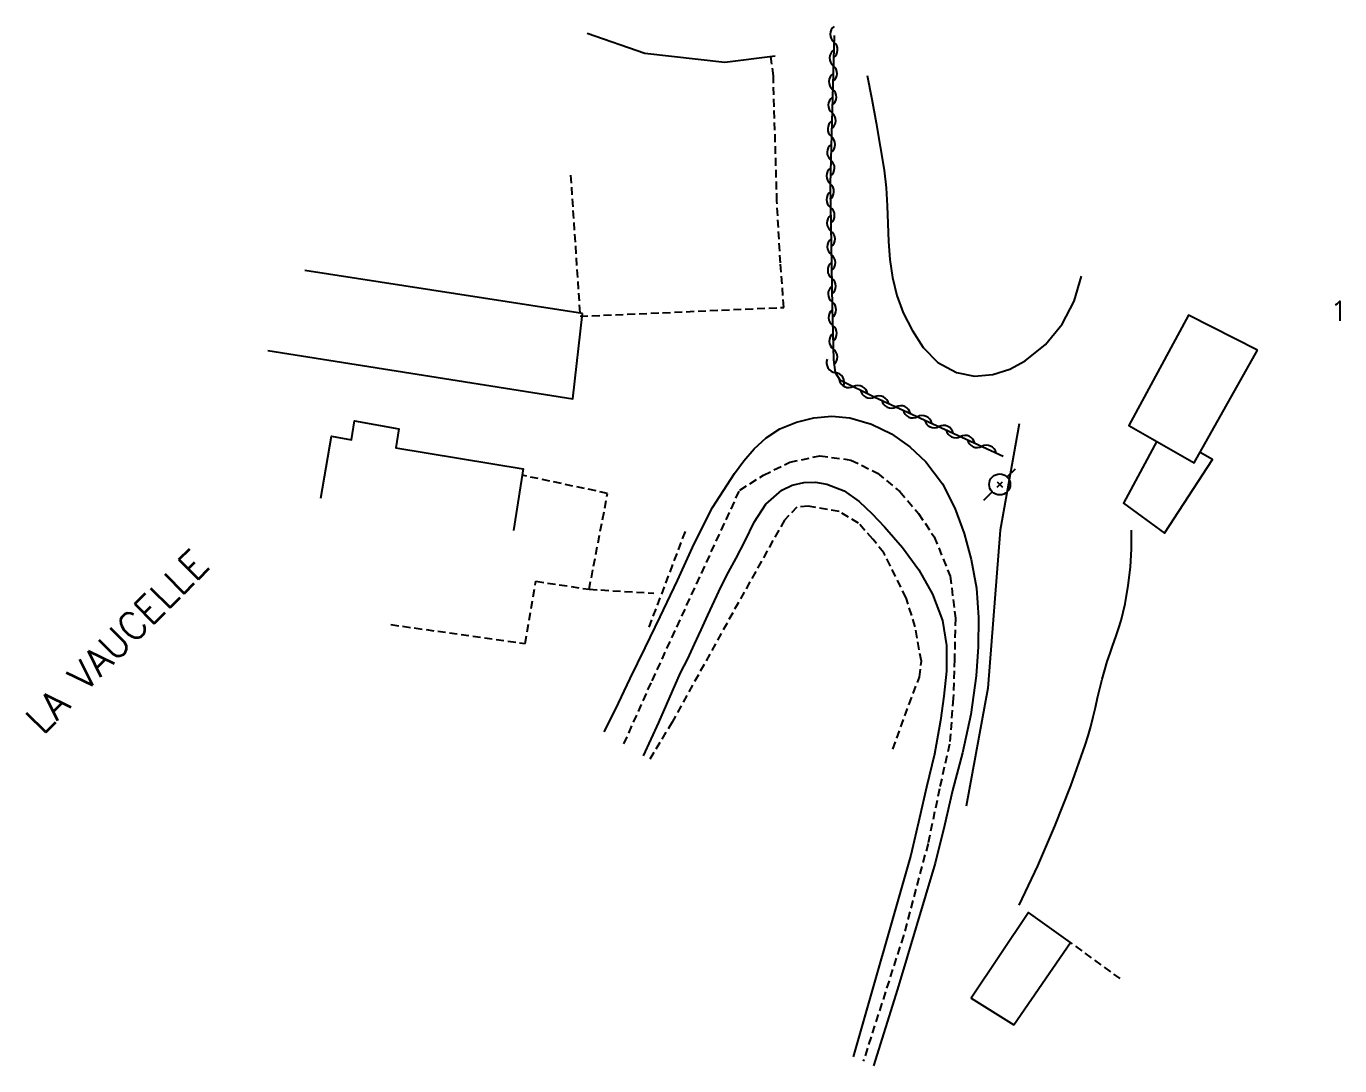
# Model space of a CAD drawing. Header units: millimetres. Extents: x 151078 to 151544, y 112000 to 113000.
# Drawn here: x 151314.8 to 151398.2, y 112418.6 to 112484.6 of the extents above; entities that cross this region are included whole.
import ezdxf
from ezdxf.enums import TextEntityAlignment as Align

# ---------------------------------------------------------------- set-up
doc = ezdxf.new("R2010")
doc.units = ezdxf.units.MM
doc.linetypes.add('DASHED', pattern=[0.75, 0.5, -0.25])
doc.layers.get('0').update_dxf_attribs({"linetype": 'CONTINUOUS'})
for name, color, linetype in [('W0001', 6, 'DASHED'), ('W0008', 7, 'CONTINUOUS'), ('W0017', 7, 'CONTINUOUS'), ('W0101', 7, 'CONTINUOUS'), ('W0104', 1, 'CONTINUOUS'), ('W0112', 1, 'DASHED'), ('W0211', 2, 'CONTINUOUS'), ('W0214', 2, 'CONTINUOUS'), ('W0300', 7, 'CONTINUOUS'), ('W0310', 3, 'CONTINUOUS'), ('W0473', 7, 'CONTINUOUS'), ('W0989', 7, 'CONTINUOUS'), ('W0991', 7, 'CONTINUOUS')]:
    doc.layers.add(name, color=color, linetype=linetype)
doc.styles.get("Standard").update_dxf_attribs({"font": 'romans.shx', "width": 0.85})

# ---------------------------------------------------------------- blocks, each defined once
blk = doc.blocks.new('T473')
for p, q in [((0.500001, 0.500001), (1.000002, 1.000002)), ((-0.166667, 0.166667), (0.166667, -0.166667)), ((-0.166667, -0.166667), (0.166667, 0.166667)), ((-1.000002, -1.000002), (-0.500001, -0.500001))]:
    blk.add_line(p, q)
blk.add_ellipse((0, 0), major_axis=(0.471405, 0.471405), ratio=1, start_param=5.497787144, end_param=11.780972451)
blk = doc.blocks.new('t310o')
at = {"color": 0, "linetype": 'Continuous'}
for centre, start, end in [((-0.5, 0.375), 216.8699, 323.1304), ((0.5, -0.375), 36.8699, 143.1303)]:
    blk.add_arc(centre, 0.625, start, end, dxfattribs=at)

msp = doc.modelspace()

# ---------------------------------------------------------------- linework, layer by layer
at = {"layer": 'W0001'}
msp.add_lwpolyline([(151352.705, 112439.025), (151354.499, 112443.037), (151360.063, 112455.142), (151361.561, 112456.09), (151363.243, 112456.907), (151365.155, 112457.319), (151367.124, 112457.051), (151368.8, 112456.224), (151370.229, 112455.042), (151371.41, 112453.655), (151372.409, 112452.167), (151373.428, 112449.678), (151373.755, 112447.012), (151373.697, 112444.405), (151373.622, 112441.91), (151373.381, 112439.009), (151372.743, 112436.172), (151372.018, 112432.699), (151370.455, 112426.846), (151367.904, 112418.875)], dxfattribs=at)
at = {"layer": 'W0008'}
for points in [[(151351.45, 112439.783), (151352.17, 112441.206), (151353.103, 112443.173), (151354.051, 112445.133), (151355.014, 112447.085), (151356.101, 112449.391), (151357.158, 112451.732), (151358.324, 112454.034), (151359.72, 112456.2), (151360.328, 112456.998), (151360.987, 112457.771), (151361.743, 112458.469), (151362.615, 112459.024), (151363.667, 112459.46), (151364.775, 112459.736), (151365.917, 112459.829), (151367.061, 112459.721), (151368.43, 112459.333), (151369.707, 112458.712), (151370.862, 112457.898), (151371.883, 112456.926), (151372.929, 112455.534), (151373.718, 112453.991), (151374.302, 112452.377), (151374.752, 112450.738), (151375.085, 112448.904), (151375.219, 112447.048), (151375.199, 112445.194), (151375.076, 112443.35), (151374.738, 112440.888), (151374.205, 112438.462), (151373.561, 112436.07), (151373.07, 112433.833), (151372.479, 112431.453), (151370.085, 112423.455), (151368.55, 112418.589)], [(151353.96, 112438.266), (151354.933, 112440.375), (151356.303, 112443.531), (151356.756, 112444.435), (151357.19, 112445.349), (151357.61, 112446.268), (151358.027, 112447.19), (151358.449, 112448.11), (151358.885, 112449.023), (151359.343, 112449.926), (151359.831, 112450.814), (151360.4, 112451.928), (151360.972, 112453.112), (151361.715, 112454.244), (151362.728, 112455.135), (151363.401, 112455.456), (151364.125, 112455.623), (151364.863, 112455.641), (151365.589, 112455.523), (151366.683, 112455.085), (151367.644, 112454.416), (151368.481, 112453.63), (151369.249, 112452.813), (151370.391, 112451.492), (151371.433, 112450.075), (151372.306, 112448.53), (151372.926, 112446.861), (151373.197, 112445.265), (151373.193, 112443.65), (151373.026, 112442.064), (151372.813, 112440.506), (151372.437, 112438.374), (151371.918, 112436.274), (151371.479, 112434.32), (151370.919, 112431.963), (151367.259, 112419.161)]]:
    msp.add_lwpolyline(points, dxfattribs=at)
at = {"layer": 'W0017'}
msp.add_lwpolyline([(151362.302, 112482.696), (151359.117, 112482.293), (151354.031, 112482.859), (151350.381, 112484.136)], dxfattribs=at)
at = {"layer": 'W0101'}
msp.add_lwpolyline([(151333.458, 112454.639), (151334.144, 112458.558), (151335.406, 112458.339), (151335.597, 112459.531), (151338.41, 112459.021), (151338.234, 112457.817), (151346.316, 112456.492), (151345.691, 112452.569)], dxfattribs=at)
at = {"layer": 'W0104'}
for points in [[(151350.079, 112466.35), (151332.448, 112469.076)], [(151330.101, 112463.996), (151349.473, 112460.935), (151350.079, 112466.35)], [(151392.935, 112464.025), (151388.552, 112466.244), (151384.769, 112459.25), (151388.927, 112456.878), (151392.935, 112464.025)], [(151386.538, 112458.241), (151384.435, 112454.316), (151387.037, 112452.407), (151390.079, 112457.082), (151389.294, 112457.533)]]:
    msp.add_lwpolyline(points, dxfattribs=at)
msp.add_lwpolyline([(151377.456, 112421.179), (151381.073, 112426.407), (151378.407, 112428.318), (151374.755, 112422.873)], close=True, dxfattribs=at)
at = {"layer": 'W0112'}
for points in [[(151349.322, 112475.132), (151349.921, 112466.177), (151362.864, 112466.741), (151362.646, 112469.567), (151362.422, 112473.488), (151362.195, 112481.439), (151362.031, 112482.782)], [(151337.913, 112446.597), (151346.438, 112445.401), (151347.123, 112449.354), (151350.501, 112448.84), (151351.669, 112454.929), (151346.251, 112456.084)], [(151369.787, 112438.687), (151370.804, 112441.515), (151371.476, 112443.267), (151371.593, 112444.27), (151371.203, 112446.468), (151370.628, 112448.305), (151369.213, 112451.153), (151368.517, 112452.028), (151367.608, 112453.032), (151366.365, 112453.776), (151364.411, 112454.12), (151363.696, 112454.059), (151362.907, 112453.241), (151360.343, 112448.666), (151355.767, 112440.404), (151354.336, 112438.039)], [(151354.306, 112446.434), (151356.651, 112452.613)], [(151350.501, 112448.84), (151354.612, 112448.606)], [(151384.227, 112424.119), (151381.073, 112426.407)]]:
    msp.add_lwpolyline(points, dxfattribs=at)
at = {"layer": 'W0211'}
msp.add_lwpolyline([(151377.807, 112459.35), (151376.594, 112452.602), (151375.822, 112442.555), (151374.435, 112435.07)], dxfattribs=at)
at = {"layer": 'W0214'}
msp.add_lwpolyline([(151377.805, 112428.788), (151378.983, 112431.273), (151380.076, 112433.797), (151381.081, 112436.356), (151381.998, 112438.949), (151382.184, 112439.54), (151382.352, 112440.136), (151382.505, 112440.736), (151382.648, 112441.338), (151382.788, 112441.94), (151382.931, 112442.541), (151383.081, 112443.141), (151383.243, 112443.738), (151383.401, 112444.263), (151383.573, 112444.783), (151383.753, 112445.3), (151383.934, 112445.817), (151384.11, 112446.337), (151384.273, 112446.861), (151384.418, 112447.391), (151384.538, 112447.928), (151384.733, 112449.084), (151384.866, 112450.249), (151384.938, 112451.419), (151384.947, 112452.591)], dxfattribs=at)
at = {"layer": 'W0300'}
msp.add_lwpolyline([(151368.157, 112481.457), (151368.448, 112479.96), (151368.723, 112478.46), (151368.983, 112476.957), (151369.226, 112475.451), (151369.36, 112474.326), (151369.428, 112473.194), (151369.465, 112472.063), (151369.507, 112470.935), (151369.592, 112469.782), (151369.754, 112468.633), (151370.027, 112467.499), (151370.441, 112466.406), (151371, 112465.286), (151371.702, 112464.199), (151372.64, 112463.25), (151373.825, 112462.602), (151374.97, 112462.379), (151376.122, 112462.472), (151377.204, 112462.819), (151378.189, 112463.35), (151379.479, 112464.391), (151380.532, 112465.671), (151381.304, 112467.138), (151381.764, 112468.731)], dxfattribs=at)
at = {"layer": 'W0310'}
msp.add_lwpolyline([(151366.05, 112484.005), (151365.807, 112474.56), (151365.933, 112466.755), (151366.024, 112463.412), (151366.131, 112462.61), (151366.414, 112462.142), (151368.635, 112461.05), (151376.798, 112457.287)], dxfattribs=at)

# ---------------------------------------------------------------- block references
for p, rotation in [((151366.039, 112483.587), 268.5262251270136), ((151366.001, 112482.088), 268.5262251270136), ((151365.962, 112480.588), 268.5262251270136), ((151365.924, 112479.089), 268.5262251270136), ((151365.885, 112477.589), 268.5262251270136), ((151365.846, 112476.09), 268.5262251270136), ((151365.808, 112474.59), 268.5262251270136), ((151365.831, 112473.09), 270.924873949032), ((151365.855, 112471.591), 270.924873949032), ((151365.879, 112470.091), 270.924873949032), ((151365.903, 112468.591), 270.924873949032), ((151365.928, 112467.091), 270.924873949032), ((151365.965, 112465.592), 271.5592667352046), ((151366.005, 112464.092), 271.5592667352046), ((151366.136, 112462.601), 301.16138935584), ((151367.279, 112461.717), 333.8180193424396), ((151368.625, 112461.055), 333.8180193424396), ((151369.987, 112460.427), 335.2511261720395), ((151371.349, 112459.799), 335.2511261720395), ((151372.711, 112459.171), 335.2511261720395), ((151374.074, 112458.543), 335.2511261720395), ((151375.436, 112457.915), 335.2511261720395)]:
    msp.add_blockref('t310o', p, dxfattribs=dict(at, rotation=rotation))
at = {"layer": 'W0473'}
msp.add_blockref('T473', (151376.57, 112455.501), dxfattribs=at)

# ---------------------------------------------------------------- texts
at = {"layer": 'W0989'}
msp.add_text('LA VAUCELLE', height=1.75, rotation=45.06579, dxfattribs=at).set_placement((151315.785, 112439.559))
at = {"layer": 'W0991'}
msp.add_text('1', height=1.25, dxfattribs=at).set_placement((151398.106, 112466.512), align=Align.MIDDLE_CENTER)

doc.saveas('drawing.dxf')
